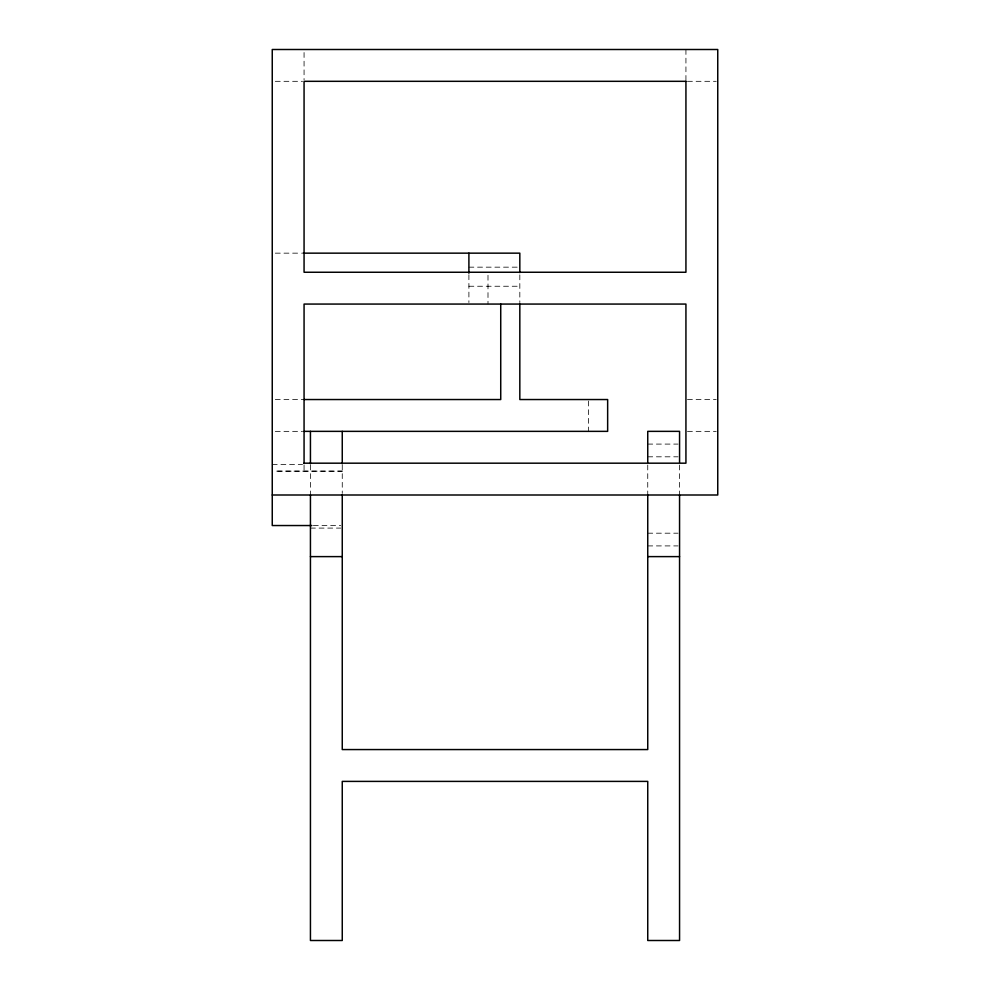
<?xml version="1.0" encoding="UTF-8"?>
<svg xmlns="http://www.w3.org/2000/svg" width="990" height="990" viewBox="0 0 990 990"><rect width="100%" height="100%" fill="white"/><g stroke="black" fill="none" stroke-linecap="round" stroke-linejoin="round"><path stroke-width="0.74" stroke-dasharray="4.95 3.71" d="M275.282 81.316L302.556 81.316M687.444 81.316L716.24 81.316M275.319 253.155L301.443 253.155M468.901 267.164L518.277 267.164M468.901 286.246L519.824 286.246M275.282 399.539L304.066 399.539M687.444 399.539L716.24 399.539M275.282 431.355L302.556 431.355M687.444 431.355L716.24 431.355M647.745 444.089L678.051 444.089M647.745 456.811L678.051 456.811M272.25 464.459L302.556 464.459M313.335 525.542L340.733 525.542M310.439 528.091L340.746 528.091M647.745 533.189L678.051 533.189M647.745 545.911L678.051 545.911M685.934 49.5L685.934 81.316M679.561 465.003L679.561 495M647.745 465.003L647.745 493.961M588.555 401.049L588.555 431.355M519.824 274.849L519.824 302.556M487.996 275.282L487.996 304.066M468.901 274.762L468.901 302.532M342.255 465.003L342.255 493.379M310.439 465.003L310.439 493.961M304.066 52.532L304.066 79.806M304.066 465.015L304.066 471.166M342.255 471.129L275.282 471.129L342.255 471.166"/><path stroke-width="1.49" d="M302.977 253.155L519.824 253.155L519.824 272.621M304.066 399.539L500.73 399.539L500.73 304.066M304.066 431.355L607.65 431.355L607.65 399.539L519.824 399.539L519.824 304.066M304.066 463.184L685.934 463.184L685.934 304.066L304.066 304.066L304.066 463.506M272.25 495L717.75 495L717.75 49.5L272.25 49.5L272.25 525.542L311.825 525.542M310.439 556.615L342.255 556.615M647.745 556.615L679.561 556.615M679.561 462.281L679.561 431.355L647.745 431.355L647.745 462.281M679.561 495L679.561 940.5L647.745 940.5L647.745 781.395L342.255 781.395L342.255 940.5L310.439 940.5L310.439 495M647.745 495L647.745 749.566L342.255 749.566L342.255 494.604M468.901 253.155L468.901 273.215M342.255 431.355L342.255 463.84M310.439 431.355L310.439 463.84M685.934 81.316L304.066 81.316L304.066 272.25L685.934 272.25L685.934 81.316"/></g></svg>
